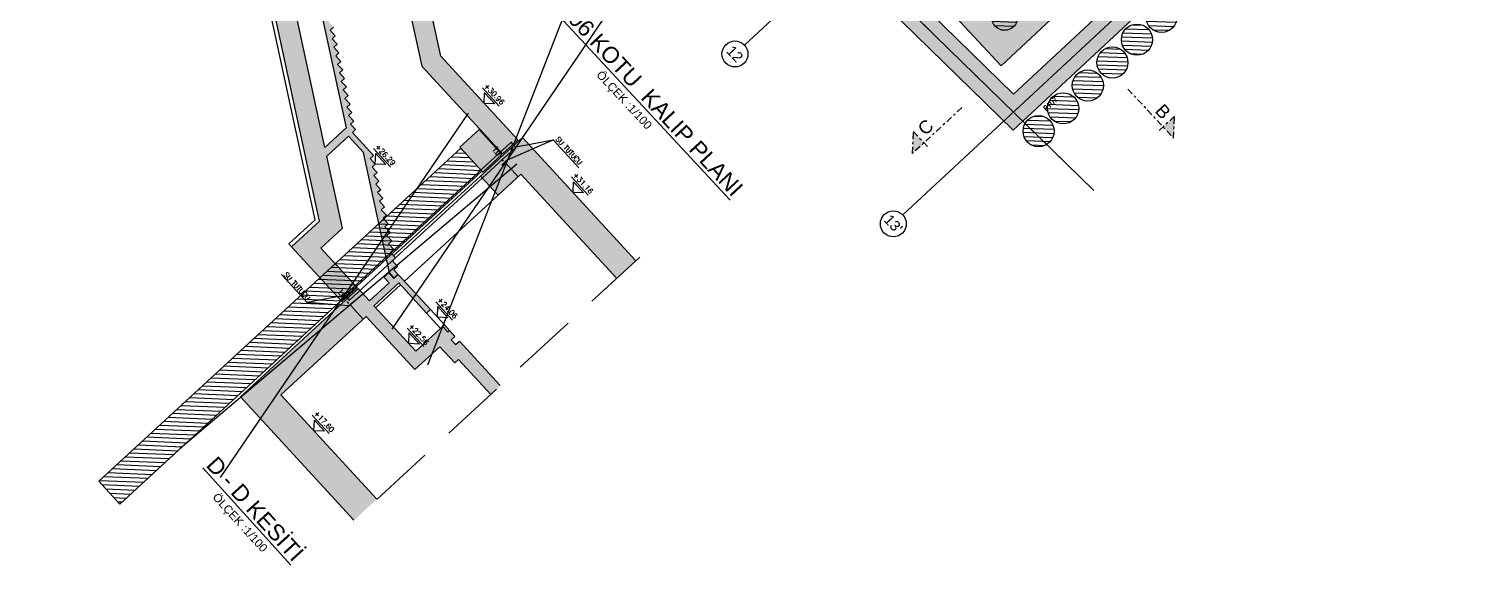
# Model space of a CAD drawing. Header units: millimetres. Extents: x 400392 to 401374, y 4543900 to 4544115.
# Drawn here: x 400437.3 to 400493.1, y 4543959.5 to 4543980.2 of the extents above; entities that cross this region are included whole.
import ezdxf
from ezdxf.enums import TextEntityAlignment as Align

# ---------------------------------------------------------------- set-up
doc = ezdxf.new("R2010")
doc.units = ezdxf.units.MM
for name, pattern in [('ACAD_ISO05W100', [33, 24, -3, 0, -3, 0, -3]), ('AKS', [3, 2.5, -0.25, 0, -0.25]), ('CENTER', [2, 1.25, -0.25, 0.25, -0.25]), ('CONTINU', [0]), ('HIDDEN', [0.375, 0.25, -0.125]), ('UUC-ST-KAL-I05-101-U-000$0$ACAD_ISO05W100', [33, 24, -3, 0, -3, 0, -3])]:
    doc.linetypes.add(name, pattern=pattern)
for name, color, linetype in [('aks prota', 2, 'AKS'), ('bosluk tarama prota', 8, 'Continuous'), ('caks prota', 4, 'Continuous'), ('görünüş prota', 4, 'Continuous'), ('inşaat derzi prota', 11, 'Continuous'), ("İbrahim'in aks", 11, 'Continuous'), ("İbrahim'in yazı aks", 151, 'Continuous'), ('kesit prota', 1, 'Continuous'), ('kesit tarama prota', 252, 'Continuous'), ('kiriş prota', 6, 'Continuous'), ('kolon tarama prota', 252, 'Continuous'), ('kot prota', 4, 'Continuous'), ('merdiven prota', 2, 'Continuous'), ('not yazısı prota', 6, 'Continuous'), ('not çizgisi prota', 4, 'Continuous'), ('perde prota', 1, 'Continuous'), ('PRT-CST-rc_level', 6, 'Continuous'), ('PRT-CST-rc_levermark', 4, 'Continuous'), ('skesit prota', 7, 'Continuous'), ('st_s_su tutucu', 2, 'Continuous'), ('st_s_ölçü', 4, 'Continuous'), ('t35 prota', 3, 'Continuous'), ('taks prota', 7, 'Continuous'), ('tkesit prota', 7, 'Continuous'), ('tperde prota', 6, 'Continuous'), ('tplan prota', 7, 'Continuous'), ('UUC-ST-KAL-I05-101-U-000$0$st_s_su tutucu', 2, 'Continuous')]:
    doc.layers.add(name, color=color, linetype=linetype)
doc.layers.add("İbrahim'in çember aks", color=7, linetype='Continuous', true_color=0xfec77f)
for name, color, linetype, lineweight in [('PRT-Geo-Pile_100', 101, 'Continuous', 30), ('PRT-Geo-Pile_120', 101, 'Continuous', 30), ('PRT-Geo-Pile_No.', 151, 'Continuous', 25), ('PRT-Geo-PileCap2', 211, 'Continuous', 25), ('PRT-Geo_Pile', 150, 'Continuous', 30), ('PRT-Geo_TableText', 8, 'Continuous', 25)]:
    doc.layers.add(name, color=color, linetype=linetype, lineweight=lineweight)
doc.styles.add('Arial', font='Arial.ttf')
doc.styles.add('OLCU', font='romanstw.shx')
doc.styles.add('prt-kd-kot', font='Arial.ttf')
doc.styles.add('TAKS', font='Arial Unicode.ttf')
doc.styles.add('tkolon', font='romanstw.shx')
doc.styles.add('TSIMPLEX', font='romanstw.shx')
doc.dimstyles.new('1-50', dxfattribs={"dimtxt": 10, "dimasz": 4, "dimexe": 4, "dimexo": 8, "dimgap": 4, "dimtad": 1, "dimdec": 1, "dimrnd": 0.05, "dimzin": 9, "dimdsep": 46, "dimtxsty": 'OLCU', "dimblk1": 'OBLIQUE', "dimblk2": 'OBLIQUE', "dimsah": 1, "dimcen": 2, "dimdle": 4, "dimclrd": 4, "dimclre": 4, "dimclrt": 3, "dimadec": 1, "dimazin": 0, "dimtfac": 1, "dimtdec": 1, "dimtix": 1, "dimtmove": 2, "dimatfit": 3, "dimldrblk": 'OBLIQUE', "dimfxl": 1, "dimtvp": 1, "dimtolj": 1, "dimtzin": 1, "dimarcsym": 0})
pattern_1 = [(45, (15044.712, 54416.469), (-11.2253202, 11.2253202), [])]
pattern_2 = [(45, (0, 30000), (-11.2253202, 11.2253202), [])]

# ---------------------------------------------------------------- blocks, each defined once
blk = doc.blocks.new('_Oblique')
at = {"layer": 'st_s_ölçü', "lineweight": -2}
blk.add_line((-0.5, -0.5), (0.5, 0.5), dxfattribs=at)
blk = doc.blocks.new("5 No'lu akslar")
at = {"layer": "İbrahim'in aks", "ltscale": 10}
for p, q in [((400453.747, 4543991.501), (400475.87, 4544012.075)), ((400491.779, 4543986.506), (400468.305, 4544011.747)), ((400462.982, 4544005.943), (400486.031, 4543981.16)), ((400460.763, 4543983.957), (400482.886, 4544004.532)), ((400464.832, 4543979.561), (400486.965, 4544000.145)), ((400454.044, 4543997.625), (400478.294, 4543973.958)), ((400470.935, 4543973.019), (400493.058, 4543993.594))]:
    blk.add_line(p, q, dxfattribs=at)
at = {"layer": "İbrahim'in çember aks", "ltscale": 0.05}
for centre in [(400467.964, 4544012.113), (400462.641, 4544006.309), (400453.704, 4543997.991), (400453.382, 4543991.161), (400460.397, 4543983.616), (400464.467, 4543979.219), (400470.569, 4543972.679)]:
    blk.add_circle(centre, 0.5, dxfattribs=at)
at = {"layer": "İbrahim'in yazı aks", "style": 'TAKS'}
for s, p in [("D'", (400467.964, 4544012.113)), ('E', (400462.641, 4544006.309)), ('F', (400453.704, 4543997.991)), ("10'", (400453.382, 4543991.161)), ('11', (400460.397, 4543983.616)), ('12', (400464.465, 4543979.221)), ("13'", (400470.569, 4543972.679))]:
    blk.add_text(s, height=0.4, rotation=312.924, dxfattribs=at).set_placement(p, align=Align.MIDDLE_CENTER)
blk = doc.blocks.new('*U104')
at = {"layer": 'PRT-Geo-Pile_120'}
blk.add_circle((0, 0), 0.6, dxfattribs=at)
at = {"layer": 'PRT-Geo-Pile_No.', "style": 'prt-kd-kot'}
blk.add_attdef('Kazık_No:', text='', height=0.25, rotation=90, dxfattribs=at).set_placement((-0.219, -0.769), align=Align.MIDDLE_LEFT)
blk = doc.blocks.new('*U105')
at = {"layer": 'PRT-Geo-Pile_120'}
blk.add_circle((0, 0), 0.6, dxfattribs=at)
at = {"layer": 'PRT-Geo-Pile_No.', "style": 'prt-kd-kot'}
blk.add_attdef('Kazık_No:', text='', height=0.25, rotation=90, dxfattribs=at).set_placement((0, 0.652), align=Align.MIDDLE_LEFT)
blk = doc.blocks.new('*U107')
at = {"layer": 'PRT-Geo-Pile_100'}
blk.add_circle((0, 0), 0.5, dxfattribs=at)
at = {"layer": 'PRT-Geo-Pile_No.', "style": 'prt-kd-kot'}
blk.add_attdef('Kazık_No:', text='', height=0.25, rotation=90, dxfattribs=at).set_placement((-0.219, -0.769), align=Align.MIDDLE_LEFT)
blk = doc.blocks.new('*U108')
at = {"layer": 'PRT-Geo-Pile_120'}
blk.add_circle((0, 0), 0.6, dxfattribs=at)
at = {"layer": 'PRT-Geo-Pile_No.', "style": 'prt-kd-kot'}
blk.add_attdef('Kazık_No:', text='', height=0.25, rotation=90, dxfattribs=at).set_placement((-0.219, -0.769), align=Align.MIDDLE_LEFT)
blk = doc.blocks.new('kazık1')
at = {"layer": 'kolon tarama prota', "transparency": 33554687}
h = blk.add_hatch(dxfattribs=at)
h.set_pattern_fill('ANSI31', color=256, scale=5)
h.set_pattern_definition(pattern_1)
edge = h.paths.add_edge_path()
edge.add_arc((172467.3, 70661.3), 60, 0, 360)
h = blk.add_hatch(dxfattribs=at)
h.set_pattern_fill('ANSI31', color=256, scale=5)
h.set_pattern_definition(pattern_1)
edge = h.paths.add_edge_path()
edge.add_arc((175231.2, 70661.3), 60, 0, 360)
h = blk.add_hatch(dxfattribs=at)
h.set_pattern_fill('ANSI31', color=256, scale=5)
h.set_pattern_definition([(45, (15764.813, 55263.47), (-11.2253202, 11.2253202), [])])
edge = h.paths.add_edge_path()
edge.add_arc((173187.4, 70601.7), 50, 0, 360)
h = blk.add_hatch(dxfattribs=at)
h.set_pattern_fill('ANSI31', color=256, scale=5)
h.set_pattern_definition([(45, (17088.743, 55265.586), (-11.2253202, 11.2253202), [])])
edge = h.paths.add_edge_path()
edge.add_arc((174511.4, 70603.8), 50, 0, 360)
h = blk.add_hatch(dxfattribs=at)
h.set_pattern_fill('ANSI31', color=256, scale=5)
h.set_pattern_definition(pattern_1)
edge = h.paths.add_edge_path()
edge.add_arc((172467.3, 70531.8), 60, 0, 360)
h = blk.add_hatch(dxfattribs=at)
h.set_pattern_fill('ANSI31', color=256, scale=5)
h.set_pattern_definition(pattern_1)
edge = h.paths.add_edge_path()
edge.add_arc((175231.2, 70531.9), 60, 0, 360)
h = blk.add_hatch(dxfattribs=at)
h.set_pattern_fill('ANSI31', color=256, scale=5)
h.set_pattern_definition(pattern_1)
edge = h.paths.add_edge_path()
edge.add_arc((172467.3, 70402.3), 60, 0, 360)
h = blk.add_hatch(dxfattribs=at)
h.set_pattern_fill('ANSI31', color=256, scale=5)
h.set_pattern_definition(pattern_1)
edge = h.paths.add_edge_path()
edge.add_arc((175231.2, 70402.5), 60, 0, 360)
h = blk.add_hatch(dxfattribs=at)
h.set_pattern_fill('ANSI31', color=256, scale=5)
h.set_pattern_definition(pattern_1)
edge = h.paths.add_edge_path()
edge.add_arc((172467.3, 70272.8), 60, 0, 360)
h = blk.add_hatch(dxfattribs=at)
h.set_pattern_fill('ANSI31', color=256, scale=5)
h.set_pattern_definition(pattern_1)
edge = h.paths.add_edge_path()
edge.add_arc((175231.2, 70273.1), 60, 0, 360)
h = blk.add_hatch(dxfattribs=at)
h.set_pattern_fill('ANSI31', color=256, scale=5)
h.set_pattern_definition(pattern_1)
edge = h.paths.add_edge_path()
edge.add_arc((172467.3, 70143.2), 60, 0, 360)
h = blk.add_hatch(dxfattribs=at)
h.set_pattern_fill('ANSI31', color=256, scale=5)
h.set_pattern_definition(pattern_1)
edge = h.paths.add_edge_path()
edge.add_arc((175231.2, 70143.7), 60, 0, 360)
h = blk.add_hatch(dxfattribs=at)
h.set_pattern_fill('ANSI31', color=256, scale=5)
h.set_pattern_definition([(45, (15764.813, 54713.47), (-11.2253202, 11.2253202), [])])
edge = h.paths.add_edge_path()
edge.add_arc((173187.4, 70051.7), 50, 0, 360)
h = blk.add_hatch(dxfattribs=at)
h.set_pattern_fill('ANSI31', color=256, scale=5)
h.set_pattern_definition([(45, (17088.71, 54713.471), (-11.2253202, 11.2253202), [])])
edge = h.paths.add_edge_path()
edge.add_arc((174511.3, 70051.7), 50, 0, 360)
h = blk.add_hatch(dxfattribs=at)
h.set_pattern_fill('ANSI31', color=256, scale=5)
h.set_pattern_definition(pattern_1)
edge = h.paths.add_edge_path()
edge.add_arc((172467.3, 70013.7), 60, 0, 360)
h = blk.add_hatch(dxfattribs=at)
h.set_pattern_fill('ANSI31', color=256, scale=5)
h.set_pattern_definition(pattern_1)
edge = h.paths.add_edge_path()
edge.add_arc((175231.2, 70014.3), 60, 0, 360)
h = blk.add_hatch(dxfattribs=at)
h.set_pattern_fill('ANSI31', color=256, scale=5)
h.set_pattern_definition(pattern_1)
edge = h.paths.add_edge_path()
edge.add_arc((172467.3, 69884.2), 60, 0, 360)
h = blk.add_hatch(dxfattribs=at)
h.set_pattern_fill('ANSI31', color=256, scale=5)
h.set_pattern_definition(pattern_1)
edge = h.paths.add_edge_path()
edge.add_arc((175231.2, 69884.9), 60, 0, 360)
h = blk.add_hatch(dxfattribs=at)
h.set_pattern_fill('ANSI31', color=256, scale=5)
h.set_pattern_definition(pattern_1)
edge = h.paths.add_edge_path()
edge.add_arc((172467.3, 69754.7), 60, 0, 360)
h = blk.add_hatch(dxfattribs=at)
h.set_pattern_fill('ANSI31', color=256, scale=5)
h.set_pattern_definition(pattern_1)
edge = h.paths.add_edge_path()
edge.add_arc((175231.2, 69755.5), 60, 0, 360)
h = blk.add_hatch(dxfattribs=at)
h.set_pattern_fill('ANSI31', color=256, scale=5)
h.set_pattern_definition(pattern_1)
edge = h.paths.add_edge_path()
edge.add_arc((172467.3, 69625.2), 60, 0, 360)
h = blk.add_hatch(dxfattribs=at)
h.set_pattern_fill('ANSI31', color=256, scale=5)
h.set_pattern_definition(pattern_1)
edge = h.paths.add_edge_path()
edge.add_arc((175231.2, 69626.1), 60, 0, 360)
h = blk.add_hatch(dxfattribs=at)
h.set_pattern_fill('ANSI31', color=256, scale=5)
h.set_pattern_definition([(45, (15835.014, 54203.909), (-11.2253202, 11.2253202), [])])
edge = h.paths.add_edge_path()
edge.add_arc((173257.6, 69542.1), 50, 0, 360)
h = blk.add_hatch(dxfattribs=at)
h.set_pattern_fill('ANSI31', color=256, scale=5)
h.set_pattern_definition([(45, (17168.773, 54203.909), (-11.2253202, 11.2253202), [])])
edge = h.paths.add_edge_path()
edge.add_arc((174591.4, 69542.1), 50, 0, 360)
h = blk.add_hatch(dxfattribs=at)
h.set_pattern_fill('ANSI31', color=256, scale=5)
h.set_pattern_definition(pattern_1)
edge = h.paths.add_edge_path()
edge.add_arc((172467.3, 69495.7), 60, 0, 360)
h = blk.add_hatch(dxfattribs=at)
h.set_pattern_fill('ANSI31', color=256, scale=5)
h.set_pattern_definition(pattern_1)
edge = h.paths.add_edge_path()
edge.add_arc((175231.2, 69496.7), 60, 0, 360)
h = blk.add_hatch(dxfattribs=at)
h.set_pattern_fill('ANSI31', color=256, scale=5)
h.set_pattern_definition(pattern_1)
edge = h.paths.add_edge_path()
edge.add_arc((172467.3, 69366.1), 60, 0, 360)
h = blk.add_hatch(dxfattribs=at)
h.set_pattern_fill('ANSI31', color=256, scale=5)
h.set_pattern_definition(pattern_1)
edge = h.paths.add_edge_path()
edge.add_arc((175231.2, 69367.3), 60, 0, 360)
h = blk.add_hatch(dxfattribs=at)
h.set_pattern_fill('ANSI31', color=256, scale=5)
h.set_pattern_definition(pattern_1)
edge = h.paths.add_edge_path()
edge.add_arc((172467.3, 69236.6), 60, 0, 360)
h = blk.add_hatch(dxfattribs=at)
h.set_pattern_fill('ANSI31', color=256, scale=5)
h.set_pattern_definition(pattern_2)
h.paths.add_polyline_path([(174591.5, 69242, 1), (174471.5, 69242, 1)])
h.paths.add_polyline_path([(174591.5, 69122, 1), (174471.5, 69122, 1)])
h = blk.add_hatch(dxfattribs=at)
h.set_pattern_fill('ANSI31', color=256, scale=5)
h.set_pattern_definition(pattern_1)
edge = h.paths.add_edge_path()
edge.add_arc((175231.2, 69237.9), 60, 0, 360)
h = blk.add_hatch(dxfattribs=at)
h.set_pattern_fill('ANSI31', color=256, scale=5)
h.set_pattern_definition(pattern_2)
h.paths.add_polyline_path([(173377.7, 69212.6, 1), (173257.7, 69212.6, 1)])
h.paths.add_polyline_path([(173377.7, 69092.6, 1), (173257.7, 69092.6, 1)])
h = blk.add_hatch(dxfattribs=at)
h.set_pattern_fill('ANSI31', color=256, scale=5)
h.set_pattern_definition([(45, (17398.402, 53843.754), (-11.2253202, 11.2253202), [])])
edge = h.paths.add_edge_path()
edge.add_arc((174821, 69182), 50, 0, 360)
h = blk.add_hatch(dxfattribs=at)
h.set_pattern_fill('ANSI31', color=256, scale=5)
h.set_pattern_definition(pattern_1)
edge = h.paths.add_edge_path()
edge.add_arc((172467.3, 69107.1), 60, 0, 360)
h = blk.add_hatch(dxfattribs=at)
h.set_pattern_fill('ANSI31', color=256, scale=5)
h.set_pattern_definition([(45, (15604.984, 53774.1), (-11.2253202, 11.2253202), [])])
edge = h.paths.add_edge_path()
edge.add_arc((173027.6, 69112.3), 50, 0, 360)
h = blk.add_hatch(dxfattribs=at)
h.set_pattern_fill('ANSI31', color=256, scale=5)
h.set_pattern_definition(pattern_1)
edge = h.paths.add_edge_path()
edge.add_arc((175231.2, 69108.5), 60, 0, 360)
h = blk.add_hatch(dxfattribs=at)
h.set_pattern_fill('ANSI31', color=256, scale=5)
h.set_pattern_definition(pattern_1)
edge = h.paths.add_edge_path()
edge.add_arc((172467.3, 68977.6), 60, 0, 360)
h = blk.add_hatch(dxfattribs=at)
h.set_pattern_fill('ANSI31', color=256, scale=5)
h.set_pattern_definition(pattern_1)
edge = h.paths.add_edge_path()
edge.add_arc((175231.2, 68979.1), 60, 0, 360)
h = blk.add_hatch(dxfattribs=at)
h.set_pattern_fill('ANSI31', color=256, scale=5)
h.set_pattern_definition(pattern_1)
edge = h.paths.add_edge_path()
edge.add_arc((172467.3, 68848.1), 60, 0, 360)
for name, p, xscale, yscale, zscale, rotation in [('*U104', (172467.3, 70661.3), 100.0000000000001, 100.0000000000001, 100.0000000000001, 270.0012000308424), ('*U105', (175231.2, 70661.3), 99.99999999999999, 99.99999999999999, 99.99999999999999, 269.9999000308423), ('*U107', (173187.4, 70601.7), 100.0000000000001, 100.0000000000001, 100.0000000000001, 270.0012000308424), ('*U107', (174511.4, 70603.8), 100.0000000000001, 100.0000000000001, 100.0000000000001, 270.0012000308424), ('*U104', (172467.3, 70531.8), 100.0000000000001, 100.0000000000001, 100.0000000000001, 270.0012000308424), ('*U105', (175231.2, 70531.9), 99.99999999999999, 99.99999999999999, 99.99999999999999, 269.9999000308423), ('*U104', (172467.3, 70402.3), 100.0000000000001, 100.0000000000001, 100.0000000000001, 270.0012000308424), ('*U105', (175231.2, 70402.5), 99.99999999999999, 99.99999999999999, 99.99999999999999, 269.9999000308423), ('*U104', (172467.3, 70272.8), 100.0000000000001, 100.0000000000001, 100.0000000000001, 270.0012000308424), ('*U105', (175231.2, 70273.1), 99.99999999999999, 99.99999999999999, 99.99999999999999, 269.9999000308423), ('*U104', (172467.3, 70143.2), 100.0000000000001, 100.0000000000001, 100.0000000000001, 270.0012000308424), ('*U105', (175231.2, 70143.7), 99.99999999999999, 99.99999999999999, 99.99999999999999, 269.9999000308423), ('*U107', (173187.4, 70051.7), 100.0000000000001, 100.0000000000001, 100.0000000000001, 270.0012000308424), ('*U107', (174511.3, 70051.7), 100.0000000000001, 100.0000000000001, 100.0000000000001, 270.0012000308424), ('*U104', (172467.3, 70013.7), 100.0000000000001, 100.0000000000001, 100.0000000000001, 270.0012000308424), ('*U105', (175231.2, 70014.3), 99.99999999999999, 99.99999999999999, 99.99999999999999, 269.9999000308423), ('*U104', (172467.3, 69884.2), 100.0000000000001, 100.0000000000001, 100.0000000000001, 270.0012000308424), ('*U105', (175231.2, 69884.9), 99.99999999999999, 99.99999999999999, 99.99999999999999, 269.9999000308423), ('*U104', (172467.3, 69754.7), 100.0000000000001, 100.0000000000001, 100.0000000000001, 270.0012000308424), ('*U105', (175231.2, 69755.5), 99.99999999999999, 99.99999999999999, 99.99999999999999, 269.9999000308423), ('*U104', (172467.3, 69625.2), 100.0000000000001, 100.0000000000001, 100.0000000000001, 270.0012000308424), ('*U105', (175231.2, 69626.1), 99.99999999999999, 99.99999999999999, 99.99999999999999, 269.9999000308423), ('*U107', (173257.6, 69542.1), 100.0000000000001, 100.0000000000001, 100.0000000000001, 270.0012000308424), ('*U107', (174591.4, 69542.1), 100.0000000000001, 100.0000000000001, 100.0000000000001, 270.0012000308424), ('*U104', (172467.3, 69495.7), 100.0000000000001, 100.0000000000001, 100.0000000000001, 270.0012000308424), ('*U105', (175231.2, 69496.7), 99.99999999999999, 99.99999999999999, 99.99999999999999, 269.9999000308423), ('*U104', (172467.3, 69366.1), 100.0000000000001, 100.0000000000001, 100.0000000000001, 270.0012000308424), ('*U105', (175231.2, 69367.3), 99.99999999999999, 99.99999999999999, 99.99999999999999, 269.9999000308423), ('*U104', (172467.3, 69236.6), 100.0000000000001, 100.0000000000001, 100.0000000000001, 270.0012000308424), ('*U105', (175231.2, 69237.9), 99.99999999999999, 99.99999999999999, 99.99999999999999, 269.9999000308423), ('*U107', (174821, 69182), 100.0000000000001, 100.0000000000001, 100.0000000000001, 270.0012000308424), ('*U104', (172467.3, 69107.1), 100.0000000000001, 100.0000000000001, 100.0000000000001, 270.0012000308424), ('*U107', (173027.6, 69112.3), 100.0000000000001, 100.0000000000001, 100.0000000000001, 270.0012000308424), ('*U105', (175231.2, 69108.5), 99.99999999999999, 99.99999999999999, 99.99999999999999, 269.9999000308423), ('*U104', (172467.3, 68977.6), 100.0000000000001, 100.0000000000001, 100.0000000000001, 270.0012000308424), ('*U105', (175231.2, 68979.1), 99.99999999999999, 99.99999999999999, 99.99999999999999, 269.9999000308423), ('*U104', (172467.3, 68848.1), 100.0000000000001, 100.0000000000001, 100.0000000000001, 270.0012000308424)]:
    blk.add_blockref(name, p, dxfattribs=dict(at, xscale=xscale, yscale=yscale, zscale=zscale, rotation=rotation))
at = {"layer": 'PRT-Geo-Pile_100', "xscale": 100.0000000000001, "yscale": 100.0000000000001, "zscale": 100.0000000000001, "rotation": 270.0012000308424}
for p in [(174531.5, 69242), (173317.7, 69212.6), (173317.7, 69092.6), (174531.5, 69122)]:
    blk.add_blockref('*U108', p, dxfattribs=at)
blk = doc.blocks.new('KOTK5')
at = {"layer": 'PRT-CST-rc_levermark'}
blk.add_line((217, 160), (-213, 160), dxfattribs=at)
blk.add_lwpolyline([(130, 130), (-130, 130), (0, 0)], close=True, dxfattribs=at)
at = {"layer": 'PRT-CST-rc_level', "style": 'OLCU'}
blk.add_attdef('000.00', text='', height=90, dxfattribs=at).set_placement((0, 193), align=Align.CENTER)
blk = doc.blocks.new('*U115')
at = {"layer": 'PRT-Geo_Pile', "lineweight": -3, "flags": 128}
blk.add_lwpolyline([(0.6, 0), (0.6, -18.95), (-0.6, -18.95), (-0.6, 0)], close=True, dxfattribs=at)
at = {"layer": 'PRT-Geo_TableText', "style": 'prt-kd-kot'}
blk.add_attdef('No:', text='', height=0.25, rotation=90, dxfattribs=at).set_placement((0, -18.277), align=Align.MIDDLE_LEFT)
blk = doc.blocks.new('D')
at = {"layer": 'st_s_su tutucu', "linetype": 'CONTINU', "ltscale": 0.2}
for p, q in [((-39988, 52508), (-39993, 52508)), ((-39993, 52508), (-39993, 52507)), ((-39993, 52507), (-39991, 52506)), ((-39993, 52449), (-39991, 52450)), ((-39993, 52448), (-39993, 52449)), ((-39988, 52448), (-39993, 52448)), ((-39991, 52499), (-39992, 52499)), ((-39992, 52499), (-39992, 52498)), ((-39992, 52498), (-39991, 52498)), ((-39991, 52489), (-39992, 52489)), ((-39992, 52489), (-39992, 52488)), ((-39992, 52488), (-39991, 52488)), ((-39991, 52479), (-39992, 52479)), ((-39992, 52479), (-39992, 52478)), ((-39992, 52478), (-39991, 52478)), ((-39992, 52468), (-39992, 52469)), ((-39992, 52469), (-39991, 52469)), ((-39991, 52468), (-39992, 52468)), ((-39992, 52458), (-39992, 52459)), ((-39992, 52459), (-39991, 52459)), ((-39991, 52458), (-39992, 52458)), ((-39991, 52506), (-39991, 52499)), ((-39991, 52498), (-39991, 52489)), ((-39991, 52488), (-39991, 52479)), ((-39991, 52469), (-39991, 52478)), ((-39991, 52459), (-39991, 52468)), ((-39991, 52450), (-39991, 52458)), ((-39990, 52506), (-39988, 52507)), ((-39990, 52499), (-39990, 52506)), ((-39989, 52499), (-39990, 52499)), ((-39990, 52489), (-39990, 52498)), ((-39990, 52498), (-39989, 52498)), ((-39989, 52489), (-39990, 52489)), ((-39990, 52479), (-39990, 52488)), ((-39990, 52488), (-39989, 52488)), ((-39989, 52479), (-39990, 52479)), ((-39990, 52478), (-39989, 52478)), ((-39990, 52478), (-39990, 52469)), ((-39990, 52469), (-39989, 52469)), ((-39989, 52468), (-39990, 52468)), ((-39990, 52468), (-39990, 52459)), ((-39990, 52459), (-39989, 52459)), ((-39989, 52458), (-39990, 52458)), ((-39990, 52458), (-39990, 52450)), ((-39990, 52450), (-39988, 52449)), ((-39989, 52498), (-39989, 52499)), ((-39989, 52488), (-39989, 52489)), ((-39989, 52478), (-39989, 52479)), ((-39989, 52469), (-39989, 52468)), ((-39989, 52459), (-39989, 52458)), ((-39988, 52507), (-39988, 52508)), ((-39988, 52449), (-39988, 52448))]:
    blk.add_line(p, q, dxfattribs=at)

msp = doc.modelspace()

# ---------------------------------------------------------------- hatches: boundary and pattern name
at = {"layer": 'bosluk tarama prota'}
h = msp.add_hatch(dxfattribs=at)
h.set_pattern_fill('DOTS', color=2, scale=0.1, angle=-47.076)
h.set_pattern_definition([(312.923994, (398960.75198, 4544959.87883), (0.170302485, 0.049990168), [0, -0.15875])])
h.paths.add_polyline_path([(400474.192, 4544004.027), (400475.895, 4544002.196), (400474.064, 4544000.494), (400472.362, 4544002.325)])
h.paths.add_polyline_path([(400470.168, 4544000.284), (400471.87, 4543998.453), (400470.039, 4543996.751), (400468.337, 4543998.581)])
h.paths.add_polyline_path([(400483.499, 4543994.602), (400485.37, 4543992.59), (400483.361, 4543990.721), (400481.49, 4543992.734)])
h.paths.add_polyline_path([(400479.184, 4543990.59), (400480.886, 4543988.759), (400479.056, 4543987.056), (400477.353, 4543988.887)])
h.paths.add_polyline_path([(400477.57, 4543984.69), (400475.868, 4543986.521), (400471.385, 4543982.352), (400474.719, 4543978.767), (400476.638, 4543980.551), (400475.006, 4543982.306)])
h.paths.add_polyline_path([(400466.907, 4543996.155), (400468.61, 4543994.324), (400463.851, 4543989.899), (400460.514, 4543993.488), (400462.198, 4543995.054), (400463.833, 4543993.296)])
at = {"layer": 'kesit tarama prota'}
h = msp.add_hatch(color=253, dxfattribs=at)
h.dxf.hatch_style = 1
h.paths.add_polyline_path([(400448.461, 4543972.786), (400447.383, 4543971.795), (400449.325, 4543969.683), (400449.914, 4543970.225), (400448.514, 4543971.747), (400449.34, 4543972.507), (400448.738, 4543975.284), (400449.578, 4543976.056), (400450.158, 4543975.426), (400451.162, 4543970.788), (400451.332, 4543970.604), (400451.479, 4543970.739), (400451.323, 4543970.909), (400451.463, 4543971.037), (400451.267, 4543971.251), (400451.392, 4543971.366), (400451.195, 4543971.579), (400451.321, 4543971.694), (400451.124, 4543971.908), (400451.249, 4543972.023), (400451.053, 4543972.236), (400451.178, 4543972.351), (400450.982, 4543972.565), (400451.107, 4543972.68), (400450.911, 4543972.893), (400451.036, 4543973.009), (400450.84, 4543973.222), (400450.965, 4543973.337), (400450.769, 4543973.551), (400450.894, 4543973.666), (400450.697, 4543973.879), (400450.823, 4543973.994), (400450.626, 4543974.208), (400450.751, 4543974.323), (400450.555, 4543974.536), (400450.68, 4543974.651), (400450.484, 4543974.865), (400450.609, 4543974.98), (400450.413, 4543975.193), (400450.538, 4543975.308), (400449.726, 4543976.192), (400449.851, 4543976.307), (400449.654, 4543976.52), (400449.78, 4543976.635), (400449.583, 4543976.849), (400449.708, 4543976.964), (400449.512, 4543977.177), (400449.637, 4543977.292), (400449.441, 4543977.506), (400449.566, 4543977.621), (400449.37, 4543977.834), (400449.495, 4543977.949), (400449.299, 4543978.163), (400449.424, 4543978.278), (400449.228, 4543978.491), (400449.353, 4543978.606), (400449.156, 4543978.82), (400449.282, 4543978.935), (400449.085, 4543979.148), (400449.21, 4543979.264), (400449.014, 4543979.477), (400449.139, 4543979.592), (400448.943, 4543979.806), (400449.068, 4543979.921), (400448.872, 4543980.134), (400448.997, 4543980.249), (400448.801, 4543980.463), (400448.926, 4543980.578), (400448.113, 4543981.461), (400448.239, 4543981.576), (400448.042, 4543981.79), (400448.167, 4543981.905), (400447.971, 4543982.118), (400448.096, 4543982.233), (400447.9, 4543982.447), (400448.025, 4543982.562), (400447.829, 4543982.775), (400447.954, 4543982.89), (400447.758, 4543983.104), (400447.883, 4543983.219), (400447.687, 4543983.432), (400447.812, 4543983.547), (400447.615, 4543983.761), (400447.741, 4543983.876), (400447.544, 4543984.089), (400447.669, 4543984.204), (400447.473, 4543984.418), (400447.598, 4543984.533), (400447.402, 4543984.746), (400447.527, 4543984.861), (400447.331, 4543985.075), (400447.456, 4543985.19), (400447.26, 4543985.403), (400447.385, 4543985.519), (400447.188, 4543985.732), (400447.314, 4543985.847), (400446.501, 4543986.73), (400446.626, 4543986.845), (400446.43, 4543987.059), (400446.555, 4543987.174), (400446.359, 4543987.387), (400446.484, 4543987.503), (400446.288, 4543987.716), (400446.413, 4543987.831), (400446.217, 4543988.045), (400446.342, 4543988.16), (400446.146, 4543988.373), (400446.271, 4543988.488), (400446.074, 4543988.702), (400446.2, 4543988.817), (400446.003, 4543989.03), (400446.128, 4543989.145), (400445.932, 4543989.359), (400446.057, 4543989.474), (400445.861, 4543989.687), (400445.986, 4543989.802), (400445.79, 4543990.016), (400445.915, 4543990.131), (400445.719, 4543990.344), (400445.844, 4543990.459), (400445.647, 4543990.673), (400445.773, 4543990.788), (400445.576, 4543991.001), (400445.69, 4543991.106), (400444.354, 4543992.559), (400444.096, 4543992.323), (400443.86, 4543992.58), (400443.639, 4543992.377), (400443.876, 4543992.12), (400443, 4543991.314), (400444.894, 4543989.254)])
h.paths.add_polyline_path([(400446.268, 4543986.689), (400446.933, 4543985.965), (400447.869, 4543981.644), (400447.445, 4543981.254)], flags=16)
h.paths.add_polyline_path([(400447.966, 4543981.326), (400448.545, 4543980.696), (400449.481, 4543976.375), (400448.665, 4543975.623), (400447.519, 4543980.914)], flags=16)
h.paths.add_polyline_path([(400445.805, 4543989.002), (400443.706, 4543991.284), (400444.545, 4543992.056), (400445.327, 4543991.205)], flags=16)
h = msp.add_hatch(color=253, dxfattribs=at)
h.dxf.hatch_style = 1
h.paths.add_polyline_path([(400453.133, 4543979.134), (400452.06, 4543984.087), (400452.31, 4543984.316), (400452.107, 4543984.537), (400451.304, 4543983.799), (400452.398, 4543978.752), (400455.509, 4543975.369), (400456.098, 4543975.91)])
h = msp.add_hatch(color=256, dxfattribs=at)
h.dxf.hatch_style = 1
h.paths.add_polyline_path([(400481.4, 4543976.821), (400481.369, 4543975.973), (400480.961, 4543976.413)])
h = msp.add_hatch(color=253, dxfattribs=at)
h.dxf.hatch_style = 1
h.paths.add_polyline_path([(400454.607, 4543976.306), (400455.487, 4543975.349), (400454.75, 4543974.672), (400453.871, 4543975.629)])
h = msp.add_hatch(color=253, dxfattribs=at)
h.dxf.hatch_style = 1
h.paths.add_polyline_path([(400460.65, 4543971.255), (400456.279, 4543976.009), (400455.543, 4543975.332), (400454.659, 4543974.52), (400455.337, 4543973.783), (400456.22, 4543974.595), (400459.914, 4543970.578)])
h = msp.add_hatch(color=256, dxfattribs=at)
h.dxf.hatch_style = 1
h.paths.add_polyline_path([(400471.344, 4543976.24), (400471.313, 4543975.392), (400471.753, 4543975.801)])
h = msp.add_hatch(color=253, dxfattribs=at)
h.dxf.hatch_style = 1
h.paths.add_polyline_path([(400450.258, 4543969.112), (400452.139, 4543967.066), (400453.096, 4543967.946), (400453.671, 4543967.321), (400453.819, 4543967.456), (400455.056, 4543966.111), (400455.424, 4543966.449), (400453.848, 4543968.163), (400453.701, 4543968.027), (400453.532, 4543968.211), (400453.679, 4543968.347), (400453.273, 4543968.788), (400452.169, 4543967.773), (400450.558, 4543969.525), (400451.514, 4543970.405), (400452.584, 4543969.242), (400452.731, 4543969.377), (400451.492, 4543970.725), (400451.33, 4543970.576), (400451.127, 4543970.797), (400450.943, 4543970.627), (400451.146, 4543970.406), (400450.388, 4543969.709), (400449.948, 4543970.188), (400445.414, 4543966.018), (400449.785, 4543961.264), (400450.669, 4543962.077), (400446.975, 4543966.094)])
at = {"layer": 'kolon tarama prota'}
h = msp.add_hatch(color=256, dxfattribs=at)
h.dxf.hatch_style = 1
h.paths.add_polyline_path([(400462.18, 4544000.027), (400456.387, 4543994.639), (400475.188, 4543976.291), (400489.764, 4543989.848), (400489.083, 4543990.58), (400475.204, 4543977.672), (400457.837, 4543994.622), (400462.897, 4543999.327)])
h.paths.add_polyline_path([(400461.558, 4543999.516), (400462.144, 4544000.062), (400459.205, 4544002.93), (400458.593, 4544002.409)])
at = {"layer": 'kolon tarama prota', "transparency": 33554687}
h = msp.add_hatch(dxfattribs=at)
h.set_pattern_fill('ANSI31', color=256, scale=0.05, angle=-47.4)
h.set_pattern_definition([(357.599974, (398947.37166, 4545103.26542), (0.006647832, 0.158610746), [])])
h.paths.add_polyline_path([(400453.904, 4543975.592), (400439.955, 4543962.765), (400440.768, 4543961.882), (400454.717, 4543974.709)])

# ---------------------------------------------------------------- linework, layer by layer
at = {"layer": 'aks prota', "ltscale": 10}
for p, q in [((400464.832, 4543979.561), (400486.965, 4544000.145)), ((400470.935, 4543973.019), (400493.058, 4543993.594))]:
    msp.add_line(p, q, dxfattribs=at)
msp.add_lwpolyline([(400454.044, 4543997.625), (400478.294, 4543973.958)], dxfattribs=at)
at = {"layer": 'caks prota', "ltscale": 0.05}
for centre in [(400464.467, 4543979.219), (400470.569, 4543972.679)]:
    msp.add_circle(centre, 0.5, dxfattribs=at)
at = {"layer": 'görünüş prota'}
for points in [[(400454.659, 4543974.52), (400451.317, 4543971.447)], [(400455.337, 4543973.783), (400451.73, 4543970.466)], [(400451.583, 4543970.331), (400450.626, 4543969.451)], [(400452.584, 4543969.242), (400453.126, 4543968.653)], [(400452.731, 4543969.377), (400453.273, 4543968.788)]]:
    msp.add_lwpolyline(points, dxfattribs=at)
at = {"layer": 'inşaat derzi prota', "linetype": 'ACAD_ISO05W100', "ltscale": 0.03}
for points in [[(400456.11, 4543974.494), (400455.432, 4543975.231)], [(400450.147, 4543969.011), (400449.47, 4543969.748)]]:
    msp.add_lwpolyline(points, dxfattribs=at)
at = {"layer": 'kesit prota'}
for p, q in [((400448.296, 4543972.838), (400444.756, 4543989.183)), ((400448.461, 4543972.786), (400444.894, 4543989.254)), ((400448.997, 4543980.249), (400448.872, 4543980.134)), ((400448.872, 4543980.134), (400449.068, 4543979.921)), ((400449.068, 4543979.921), (400448.943, 4543979.806)), ((400448.943, 4543979.806), (400449.139, 4543979.592)), ((400449.139, 4543979.592), (400449.014, 4543979.477)), ((400449.014, 4543979.477), (400449.21, 4543979.264)), ((400449.21, 4543979.264), (400449.085, 4543979.148)), ((400449.085, 4543979.148), (400449.282, 4543978.935)), ((400449.282, 4543978.935), (400449.156, 4543978.82)), ((400449.156, 4543978.82), (400449.353, 4543978.606)), ((400449.353, 4543978.606), (400449.228, 4543978.491)), ((400449.228, 4543978.491), (400449.424, 4543978.278)), ((400449.424, 4543978.278), (400449.299, 4543978.163)), ((400449.299, 4543978.163), (400449.495, 4543977.949)), ((400449.495, 4543977.949), (400449.37, 4543977.834)), ((400449.37, 4543977.834), (400449.566, 4543977.621)), ((400449.566, 4543977.621), (400449.441, 4543977.506)), ((400449.441, 4543977.506), (400449.637, 4543977.292)), ((400449.637, 4543977.292), (400449.512, 4543977.177)), ((400449.512, 4543977.177), (400449.708, 4543976.964)), ((400449.708, 4543976.964), (400449.583, 4543976.849)), ((400449.583, 4543976.849), (400449.78, 4543976.635)), ((400449.78, 4543976.635), (400449.654, 4543976.52)), ((400449.654, 4543976.52), (400449.851, 4543976.307)), ((400449.578, 4543976.056), (400450.158, 4543975.426)), ((400449.851, 4543976.307), (400449.726, 4543976.192)), ((400449.726, 4543976.192), (400450.538, 4543975.308)), ((400449.34, 4543972.507), (400448.738, 4543975.284)), ((400450.538, 4543975.308), (400450.413, 4543975.193)), ((400450.413, 4543975.193), (400450.609, 4543974.98)), ((400450.609, 4543974.98), (400450.484, 4543974.865)), ((400450.484, 4543974.865), (400450.68, 4543974.651)), ((400450.68, 4543974.651), (400450.555, 4543974.536)), ((400450.555, 4543974.536), (400450.751, 4543974.323)), ((400450.751, 4543974.323), (400450.626, 4543974.208)), ((400450.626, 4543974.208), (400450.823, 4543973.994)), ((400450.823, 4543973.994), (400450.697, 4543973.879)), ((400450.697, 4543973.879), (400450.894, 4543973.666)), ((400450.894, 4543973.666), (400450.769, 4543973.551)), ((400450.769, 4543973.551), (400450.965, 4543973.337)), ((400450.965, 4543973.337), (400450.84, 4543973.222)), ((400450.84, 4543973.222), (400451.036, 4543973.009)), ((400451.036, 4543973.009), (400450.911, 4543972.893)), ((400447.282, 4543971.906), (400448.296, 4543972.838)), ((400447.383, 4543971.795), (400448.461, 4543972.786)), ((400448.514, 4543971.747), (400449.34, 4543972.507)), ((400450.911, 4543972.893), (400451.107, 4543972.68)), ((400451.107, 4543972.68), (400450.982, 4543972.565)), ((400450.982, 4543972.565), (400451.178, 4543972.351)), ((400447.383, 4543971.795), (400447.282, 4543971.906)), ((400451.178, 4543972.351), (400451.053, 4543972.236)), ((400451.053, 4543972.236), (400451.249, 4543972.023)), ((400451.249, 4543972.023), (400451.124, 4543971.908)), ((400451.124, 4543971.908), (400451.321, 4543971.694)), ((400449.325, 4543969.683), (400447.383, 4543971.795)), ((400451.321, 4543971.694), (400451.195, 4543971.579)), ((400451.195, 4543971.579), (400451.392, 4543971.366)), ((400451.392, 4543971.366), (400451.267, 4543971.251)), ((400451.267, 4543971.251), (400451.463, 4543971.037)), ((400451.463, 4543971.037), (400451.323, 4543970.909)), ((400451.323, 4543970.909), (400451.479, 4543970.739)), ((400451.146, 4543970.406), (400450.388, 4543969.709)), ((400451.492, 4543970.725), (400451.33, 4543970.576)), ((400452.584, 4543969.242), (400452.731, 4543969.377))]:
    msp.add_line(p, q, dxfattribs=at)
for points in [[(400451.304, 4543983.799), (400452.398, 4543978.752), (400455.509, 4543975.369), (400456.098, 4543975.91), (400453.133, 4543979.134), (400452.06, 4543984.087), (400452.31, 4543984.316)], [(400448.665, 4543975.623), (400447.519, 4543980.914)], [(400447.966, 4543981.326), (400448.545, 4543980.696), (400449.481, 4543976.375)], [(400449.481, 4543976.375), (400448.665, 4543975.623)], [(400449.578, 4543976.056), (400448.738, 4543975.284)], [(400460.65, 4543971.255), (400456.279, 4543976.009), (400455.543, 4543975.332)], [(400451.332, 4543970.604), (400451.162, 4543970.788), (400450.158, 4543975.426)], [(400455.543, 4543975.332), (400454.659, 4543974.52), (400455.337, 4543973.783), (400456.22, 4543974.595)], [(400456.22, 4543974.595), (400459.914, 4543970.578)], [(400448.514, 4543971.747), (400449.914, 4543970.225)], [(400451.127, 4543970.797), (400450.943, 4543970.627), (400451.146, 4543970.406)], [(400451.33, 4543970.576), (400451.127, 4543970.797)], [(400451.479, 4543970.739), (400451.332, 4543970.604)], [(400449.785, 4543961.264), (400445.414, 4543966.018), (400449.948, 4543970.188), (400450.388, 4543969.709)], [(400449.325, 4543969.683), (400449.914, 4543970.225)], [(400452.584, 4543969.242), (400451.514, 4543970.405), (400450.558, 4543969.525)], [(400451.492, 4543970.725), (400452.731, 4543969.377)], [(400450.669, 4543962.077), (400446.975, 4543966.094), (400450.258, 4543969.112), (400452.139, 4543967.066), (400453.096, 4543967.946), (400453.671, 4543967.321), (400453.819, 4543967.456), (400455.056, 4543966.111)], [(400450.558, 4543969.525), (400452.169, 4543967.773)], [(400452.169, 4543967.773), (400453.273, 4543968.788), (400453.679, 4543968.347), (400453.532, 4543968.211), (400453.701, 4543968.027), (400453.848, 4543968.163), (400455.424, 4543966.449)]]:
    msp.add_lwpolyline(points, dxfattribs=at)
at = {"layer": 'kiriş prota'}
msp.add_lwpolyline([(400477.57, 4543984.69), (400475.868, 4543986.521), (400471.385, 4543982.352), (400474.719, 4543978.767), (400476.638, 4543980.551), (400475.006, 4543982.306)], close=True, dxfattribs=at)
at = {"layer": 'merdiven prota', "linetype": 'HIDDEN', "ltscale": 10}
for points in [[(400460.797, 4543971.391), (400449.785, 4543961.264)], [(400453.472, 4543968.572), (400453.406, 4543968.511), (400453.207, 4543968.727)]]:
    msp.add_lwpolyline(points, dxfattribs=at)
at = {"layer": 'perde prota'}
msp.add_line((400449.914, 4543970.225), (400449.325, 4543969.683), dxfattribs=at)
for points in [[(400489.083, 4543990.58), (400475.204, 4543977.672), (400457.837, 4543994.622), (400462.897, 4543999.327)], [(400456.387, 4543994.639), (400475.188, 4543976.291), (400489.764, 4543989.848), (400489.083, 4543990.58)]]:
    msp.add_lwpolyline(points, dxfattribs=at)
at = {"layer": 'PRT-Geo-PileCap2'}
msp.add_lwpolyline([(400454.607, 4543976.306), (400455.487, 4543975.349), (400454.75, 4543974.672), (400453.871, 4543975.629)], close=True, dxfattribs=at)
at = {"layer": 'skesit prota', "linetype": 'CENTER', "ltscale": 0.2}
for p, q in [((400481.4, 4543976.821), (400480.741, 4543976.208)), ((400481.369, 4543975.973), (400481.4, 4543976.821)), ((400471.313, 4543975.392), (400471.344, 4543976.24)), ((400471.344, 4543976.24), (400471.957, 4543975.581))]:
    msp.add_line(p, q, dxfattribs=at)
for points in [[(400479.605, 4543977.87), (400481.369, 4543975.973)], [(400473.21, 4543977.156), (400471.313, 4543975.392)]]:
    msp.add_lwpolyline(points, dxfattribs=at)
at = {"layer": 'UUC-ST-KAL-I05-101-U-000$0$st_s_su tutucu', "linetype": 'UUC-ST-KAL-I05-101-U-000$0$ACAD_ISO05W100'}
for points in [[(400455.831, 4543975.808), (400449.45, 4543969.941)], [(400449.626, 4543969.749), (400456.007, 4543975.617)]]:
    msp.add_lwpolyline(points, dxfattribs=at)
at = {"layer": 'UUC-ST-KAL-I05-101-U-000$0$st_s_su tutucu', "linetype": 'UUC-ST-KAL-I05-101-U-000$0$ACAD_ISO05W100', "ltscale": 0.05}
for points in [[(400455.933, 4543975.751, -0.57735), (400455.936, 4543975.751), (400455.959, 4543975.726, -0.57735), (400455.958, 4543975.723), (400455.935, 4543975.718, 0.57735), (400455.934, 4543975.715), (400455.965, 4543975.681), (400455.961, 4543975.677), (400455.964, 4543975.674), (400455.968, 4543975.678), (400455.99, 4543975.654), (400455.986, 4543975.65), (400455.989, 4543975.647), (400455.993, 4543975.651), (400456.007, 4543975.636), (400456.003, 4543975.62), (400456.007, 4543975.617), (400456.03, 4543975.638), (400456.026, 4543975.642), (400456.011, 4543975.639), (400455.997, 4543975.654), (400456.001, 4543975.658), (400455.998, 4543975.661), (400455.994, 4543975.657), (400455.972, 4543975.681), (400455.976, 4543975.685), (400455.974, 4543975.688), (400455.969, 4543975.684), (400455.944, 4543975.712, -0.57735), (400455.945, 4543975.715), (400455.967, 4543975.72, 0.57735), (400455.968, 4543975.723), (400455.934, 4543975.76, 0.57735), (400455.931, 4543975.759), (400455.924, 4543975.738, -0.57735), (400455.921, 4543975.737), (400455.895, 4543975.765), (400455.9, 4543975.769), (400455.897, 4543975.772), (400455.893, 4543975.768), (400455.871, 4543975.792), (400455.875, 4543975.796), (400455.872, 4543975.799), (400455.868, 4543975.795), (400455.854, 4543975.81), (400455.857, 4543975.825), (400455.854, 4543975.829), (400455.831, 4543975.808), (400455.834, 4543975.804), (400455.85, 4543975.807), (400455.864, 4543975.791), (400455.86, 4543975.787), (400455.862, 4543975.784), (400455.867, 4543975.788), (400455.889, 4543975.764), (400455.885, 4543975.76), (400455.887, 4543975.757), (400455.892, 4543975.761), (400455.923, 4543975.727, 0.57735), (400455.926, 4543975.728)], [(400449.529, 4543969.862, -0.57735), (400449.532, 4543969.863), (400449.555, 4543969.837, -0.57735), (400449.554, 4543969.834), (400449.531, 4543969.829, 0.57735), (400449.53, 4543969.826), (400449.561, 4543969.792), (400449.557, 4543969.788), (400449.56, 4543969.785), (400449.564, 4543969.789), (400449.586, 4543969.765), (400449.582, 4543969.761), (400449.585, 4543969.758), (400449.589, 4543969.762), (400449.603, 4543969.747), (400449.599, 4543969.732), (400449.603, 4543969.728), (400449.626, 4543969.749), (400449.622, 4543969.753), (400449.607, 4543969.75), (400449.593, 4543969.765), (400449.597, 4543969.769), (400449.594, 4543969.772), (400449.59, 4543969.769), (400449.568, 4543969.793), (400449.572, 4543969.797), (400449.569, 4543969.8), (400449.565, 4543969.796), (400449.54, 4543969.823, -0.57735), (400449.54, 4543969.826), (400449.563, 4543969.831, 0.57735), (400449.564, 4543969.834), (400449.53, 4543969.871, 0.57735), (400449.527, 4543969.87), (400449.52, 4543969.849, -0.57735), (400449.517, 4543969.848), (400449.491, 4543969.876), (400449.496, 4543969.88), (400449.493, 4543969.883), (400449.489, 4543969.879), (400449.466, 4543969.903), (400449.471, 4543969.907), (400449.468, 4543969.91), (400449.464, 4543969.906), (400449.45, 4543969.921), (400449.453, 4543969.936), (400449.45, 4543969.94), (400449.427, 4543969.919), (400449.43, 4543969.915), (400449.446, 4543969.918), (400449.46, 4543969.902), (400449.456, 4543969.899), (400449.458, 4543969.895), (400449.463, 4543969.899), (400449.485, 4543969.875), (400449.48, 4543969.871), (400449.483, 4543969.868), (400449.488, 4543969.872), (400449.519, 4543969.839, 0.57735), (400449.522, 4543969.839)]]:
    msp.add_lwpolyline(points, format="xyb", close=True, dxfattribs=at)

# ---------------------------------------------------------------- block references
msp.add_blockref("5 No'lu akslar", (0, 0))
at = {"layer": 'kot prota', "linetype": 'CONTINU', "ltscale": 0.1}
ref = msp.add_blockref('KOTK5', (400454.805, 4543977.316), dxfattribs=dict(at, xscale=-0.002222222222222223, yscale=0.002222222222222222, zscale=0.002222222222222222, rotation=312.5999741051771))
ref.add_attrib('000.00', '+30.96', dxfattribs={"layer": 'PRT-CST-rc_level', "height": 0.2, "rotation": 312.6, "style": 'OLCU'}).set_placement((400455.121, 4543977.606), align=Align.CENTER)
ref = msp.add_blockref('KOTK5', (400450.609, 4543974.98), dxfattribs=dict(at, xscale=-0.002222222222222223, yscale=0.002222222222222222, zscale=0.002222222222222222, rotation=312.5999741051771))
ref.add_attrib('000.00', '+26.29', dxfattribs={"layer": 'PRT-CST-rc_level', "height": 0.2, "rotation": 312.6, "style": 'OLCU'}).set_placement((400450.925, 4543975.27), align=Align.CENTER)
ref = msp.add_blockref('KOTK5', (400458.228, 4543973.889), dxfattribs=dict(at, xscale=-0.002222222222222223, yscale=0.002222222222222222, zscale=0.002222222222222222, rotation=312.5999741051771))
ref.add_attrib('000.00', '+31.16', dxfattribs={"layer": 'PRT-CST-rc_level', "height": 0.2, "rotation": 312.6, "style": 'OLCU'}).set_placement((400458.544, 4543974.179), align=Align.CENTER)
ref = msp.add_blockref('KOTK5', (400453.002, 4543969.083), dxfattribs=dict(at, xscale=-0.002222222222222223, yscale=0.002222222222222222, zscale=0.002222222222222222, rotation=312.5999741051771))
ref.add_attrib('000.00', '+24.06', dxfattribs={"layer": 'PRT-CST-rc_level', "height": 0.2, "rotation": 312.6, "style": 'OLCU'}).set_placement((400453.318, 4543969.373), align=Align.CENTER)
ref = msp.add_blockref('KOTK5', (400451.898, 4543968.068), dxfattribs=dict(at, xscale=-0.002222222222222223, yscale=0.002222222222222222, zscale=0.002222222222222222, rotation=312.5999741051771))
ref.add_attrib('000.00', '+22.56', dxfattribs={"layer": 'PRT-CST-rc_level', "height": 0.2, "rotation": 312.6, "style": 'OLCU'}).set_placement((400452.214, 4543968.358), align=Align.CENTER)
ref = msp.add_blockref('KOTK5', (400448.247, 4543964.71), dxfattribs=dict(at, xscale=-0.002222222222222223, yscale=0.002222222222222222, zscale=0.002222222222222222, rotation=312.5999741051771))
ref.add_attrib('000.00', '+17.60', dxfattribs={"layer": 'PRT-CST-rc_level', "height": 0.2, "rotation": 312.6, "style": 'OLCU'}).set_placement((400448.563, 4543965.001), align=Align.CENTER)
at = {"layer": 'PRT-Geo-Pile_120', "xscale": 0.01, "yscale": 0.01, "zscale": 0.01, "rotation": 312.9239939480178}
msp.add_blockref('kazık1', (398777.688, 4544789.622), dxfattribs=at)
at = {"layer": 'PRT-Geo_Pile', "xscale": -1, "rotation": 312.59997381253}
msp.add_blockref('*U115', (400454.311, 4543975.15), dxfattribs=at)
at = {"layer": 'st_s_ölçü', "xscale": 0.004999999999999998, "yscale": 0.004999999999999998, "zscale": 0.004999999999999998, "rotation": 132.5999741051771}
for p in [(400513.404, 4544299.836), (400507.442, 4544294.354)]:
    msp.add_blockref('D', p, dxfattribs=at)

# ---------------------------------------------------------------- texts
at = {"layer": 'not yazısı prota', "ltscale": 0.05, "style": 'TSIMPLEX', "width": 0.8}
for s, rotation, p in [('SU TUTUCU', 312.5976, (400457.54, 4543975.92)), ('İ.D.', 312.6, (400455.127, 4543975.497)), ('SU TUTUCU', 312.5976, (400447.064, 4543970.705)), ('İ.D.', 312.6, (400449.165, 4543970.014))]:
    msp.add_text(s, height=0.2, rotation=rotation, dxfattribs=at).set_placement(p)
at = {"layer": 't35 prota', "style": 'Arial'}
for rotation, p in [(312.924, (400460.192, 4543977.44)), (312.1958, (400445.39, 4543961.169))]:
    msp.add_text('ÖLÇEK :1/100', height=0.32, rotation=rotation, dxfattribs=at).set_placement(p, align=Align.MIDDLE)
at = {"layer": 'taks prota', "style": 'TAKS'}
for s, p in [('12', (400464.465, 4543979.221)), ("13'", (400470.569, 4543972.679))]:
    msp.add_text(s, height=0.4, rotation=312.924, dxfattribs=at).set_placement(p, align=Align.MIDDLE_CENTER)
at = {"layer": 'tkesit prota', "style": 'Arial'}
for s, rotation, p in [('B', 312.924, (400480.617, 4543977.003)), ('C', 42.924, (400471.797, 4543976.047))]:
    msp.add_text(s, height=0.5, rotation=rotation, dxfattribs=at).set_placement(p)
at = {"layer": 'tperde prota', "style": 'tkolon', "width": 0.8}
msp.add_text('P107', height=0.2, rotation=43.3933, dxfattribs=at).set_placement((400476.397, 4543977.082), align=Align.MIDDLE_LEFT)
at = {"layer": 'tplan prota', "style": 'Arial'}
for s, rotation, p in [('%%U+24.06 KOTU  KALIP PLANI', 312.924, (400460.827, 4543977.951)), ('%%UD - D KESİTİ', 312.1958, (400446.038, 4543961.756))]:
    msp.add_text(s, height=0.625, rotation=rotation, dxfattribs=at).set_placement(p, align=Align.MIDDLE)

# ---------------------------------------------------------------- leaders
at = {"layer": 'not çizgisi prota'}
for points in [[(400489.527, 4543989.947), (400489.365, 4543988.356), (400490.344, 4543987.297)], [(400489.528, 4543989.948), (400489.668, 4543988.638), (400490.647, 4543987.579)], [(400489.528, 4543989.948), (400489.668, 4543988.638), (400490.647, 4543987.579)], [(400455.705, 4543975.14), (400457.465, 4543975.912), (400458.45, 4543974.84)], [(400456.027, 4543975.64), (400457.465, 4543975.912), (400458.45, 4543974.84)], [(400449.581, 4543969.516), (400447.985, 4543969.651), (400447, 4543970.723)], [(400449.423, 4543969.923), (400447.985, 4543969.651), (400447, 4543970.723)]]:
    msp.add_leader(points, dimstyle='1-50', override={"dimasz": 12, "dimgap": 4, "dimtad": 0}, dxfattribs=at)

doc.saveas('drawing.dxf')
